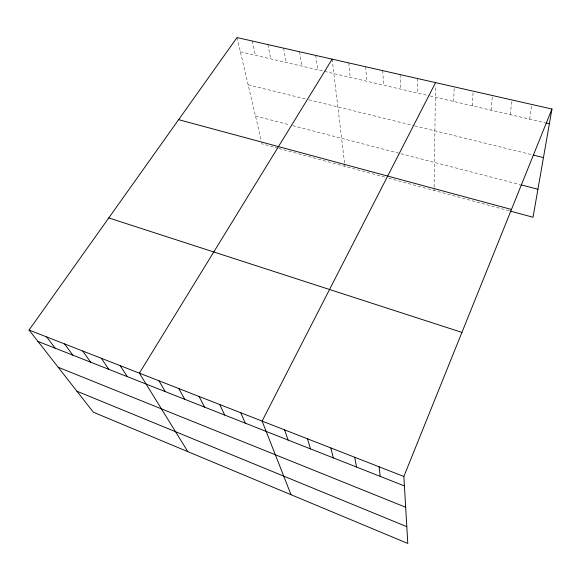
<?xml version="1.0" encoding="UTF-8"?>
<svg xmlns="http://www.w3.org/2000/svg" width="581" height="581" viewBox="0 0 581 581"><rect width="100%" height="100%" fill="white"/><g stroke="black" fill="none" stroke-linecap="round" stroke-linejoin="round"><path stroke-width="0.44" stroke-dasharray="2.9 2.18" d="M434.036 190.466L434.072 187.99M434.08 187.162L435.51 86.053M453.659 101.472L454.226 86.859M472.23 105.793L473.181 91.159M491.083 110.187L492.419 95.524M510.22 114.639L511.955 99.954M529.647 119.163L531.797 104.457M240.367 51.811L323.697 71.209M324.547 71.412L429.221 95.785M430.1 95.988L545.087 122.758M248.138 84.811L305.504 98.952M308.874 99.779L413.825 125.641M414.689 125.852L531.528 154.648M255.487 116.026L289.367 124.806M292.722 125.678L400.106 153.515M400.97 153.733L520.082 184.613M278.016 148.257L262.053 143.935L261.472 141.466M278.865 148.482L386.946 177.728M388.682 178.2L509.261 210.823M237.012 37.562L261.283 140.646M252.336 41.04L255.437 55.318M267.87 44.563L270.71 58.877M283.608 48.136L286.186 62.479M299.571 51.76L301.866 66.132M315.744 55.427L317.763 69.829M332.15 59.153L344.562 163.065M344.664 163.886L344.954 166.369M348.782 62.93L350.205 77.382M365.645 66.757L366.764 81.238M382.756 70.635L383.554 85.146M400.106 74.571L400.578 89.111M417.703 78.566L417.841 93.134"/><path stroke-width="0.87" d="M551.95 109.032L403.86 476.464L407.789 543.438L93.381 412.234L29.05 330.052L237.012 37.562L551.95 109.032L533.031 217.25L510.096 211.048M435.561 82.618L262.111 421.094L291.016 494.707M332.15 59.153L139.382 373.147L187.837 451.648M545.944 122.954L549.379 123.753M533.235 155.069L543.46 157.589M520.932 184.831L537.926 189.239M178.636 119.671L511.476 209.465M108.77 217.933L461.924 332.405M29.05 330.052L403.86 476.464M37.925 341.388L404.42 485.934M58.173 367.25L405.669 507.257M76.924 391.209L406.802 526.669M46.662 336.929L55.21 348.208M64.571 343.923L72.785 355.136M82.785 351.04L90.651 362.188M101.326 358.281L108.829 369.356M120.187 365.652L127.312 376.648M158.925 380.78L165.251 391.609M178.817 388.551L184.722 399.285M199.072 396.467L204.541 407.107M219.698 404.521L224.716 415.059M240.708 412.728L245.247 423.157M284.588 429.875L288.111 440.064M307.502 438.822L310.479 448.888M330.88 447.951L333.283 457.879M354.715 457.269L356.531 467.051M379.044 466.768L380.235 476.398"/></g></svg>
